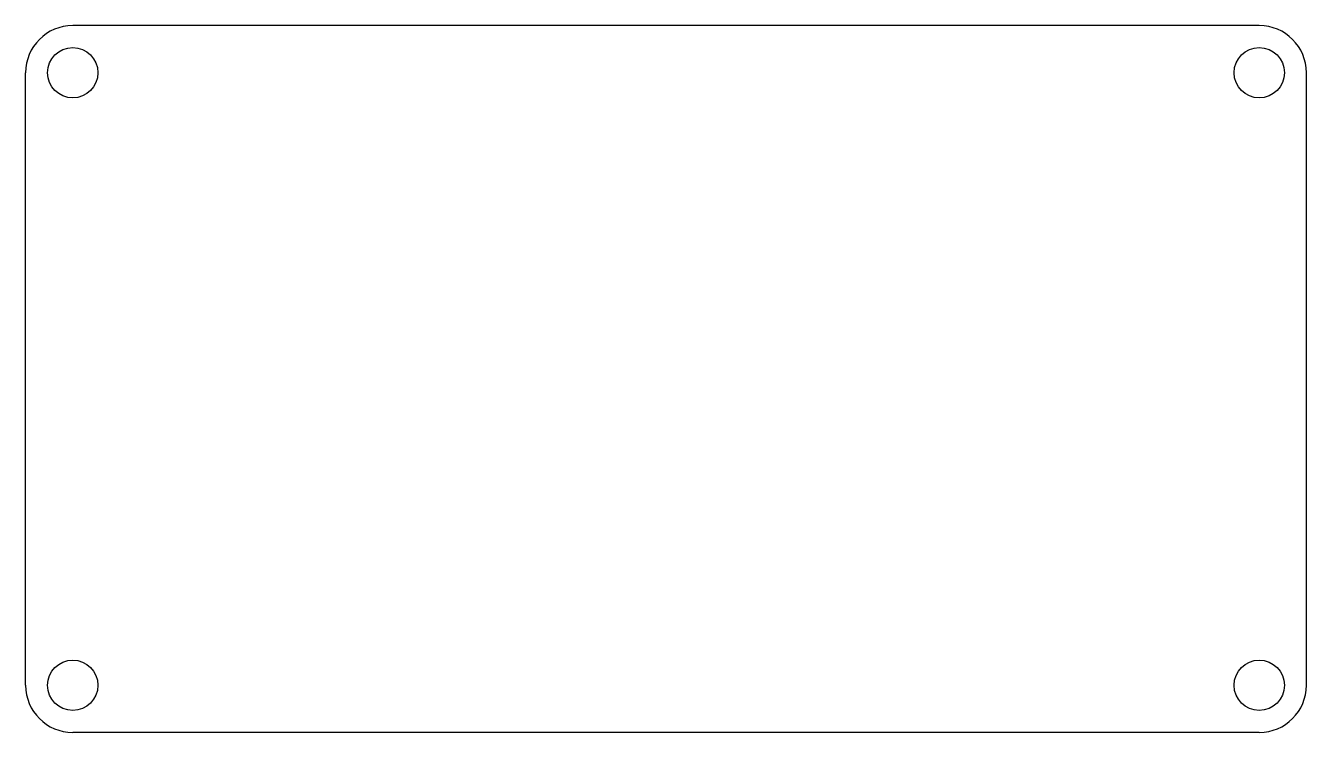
# Model space of a CAD drawing. Extents: x -37.9 to 43.6, y -16.9 to 28.1.
import ezdxf

# ---------------------------------------------------------------- set-up
doc = ezdxf.new("R2010")
doc.units = 0
doc.layers.add('MODELSKETCH_VISIBLE', color=7, linetype='CONTINUOUS')

msp = doc.modelspace()

# ---------------------------------------------------------------- linework, layer by layer
at = {"layer": 'MODELSKETCH_VISIBLE'}
for p, q in [((40.623, 28.15), (-34.897, 28.15)), ((-37.897, -13.85), (-37.897, 25.15)), ((43.623, -13.85), (43.623, 25.15)), ((40.623, -16.85), (-34.897, -16.85))]:
    msp.add_line(p, q, dxfattribs=at)
for centre in [(-34.897, 25.15), (40.623, 25.15), (-34.897, -13.85), (40.623, -13.85)]:
    msp.add_circle(centre, 1.6, dxfattribs=at)
for centre, start, end in [((-34.897, 25.15), 90, 180), ((40.623, 25.15), 0, 90), ((-34.897, -13.85), 180, 270), ((40.623, -13.85), 270, 0)]:
    msp.add_arc(centre, 3, start, end, dxfattribs=at)

doc.saveas('drawing.dxf')
